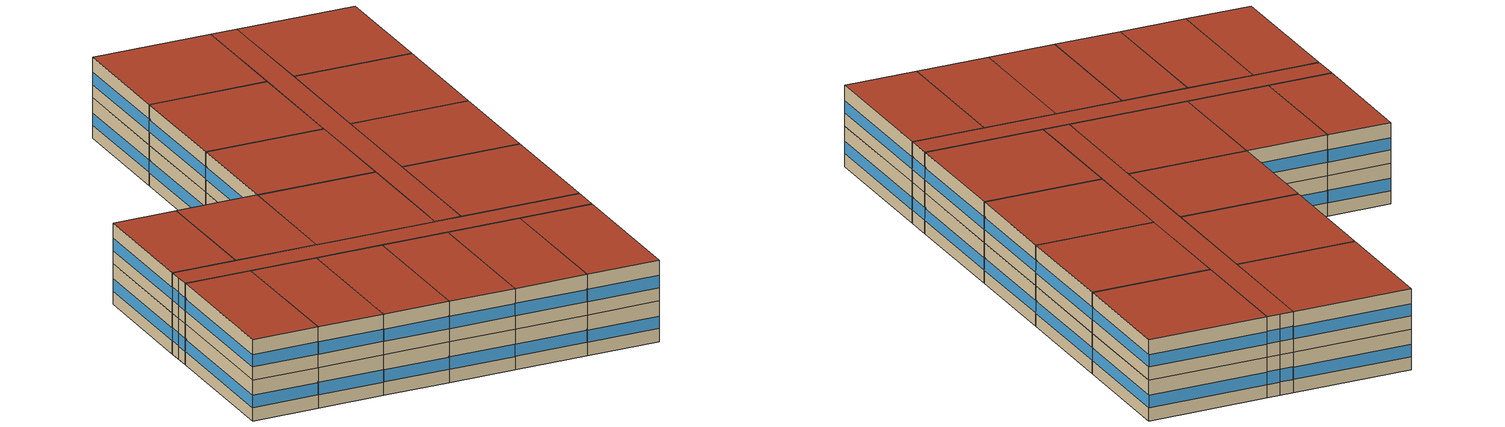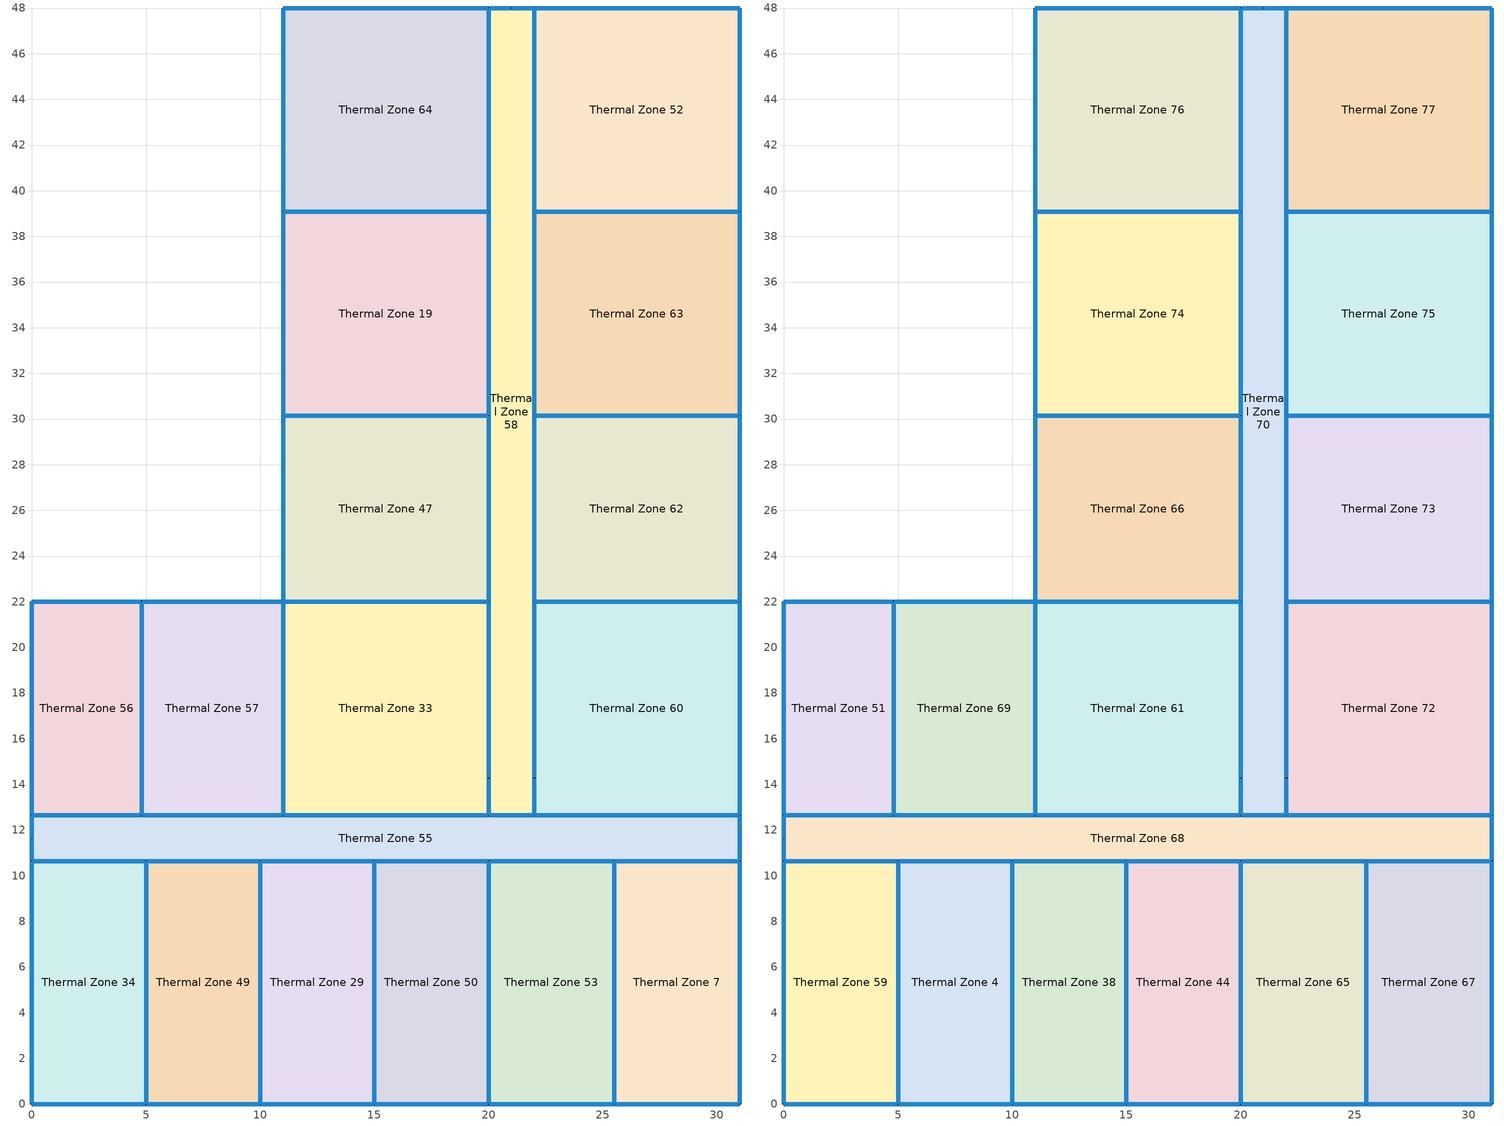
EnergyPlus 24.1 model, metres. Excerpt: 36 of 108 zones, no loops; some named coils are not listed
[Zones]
Thermal Zone 19
 floor ground (Generic Ground Slab 6A 19802010): 20,39.07 20,30.15 11,30.15 11,39.07 z6.1
 wall outside (Typical Insulated Exterior Mass Wall-R7 GBC): 20,30.15 20,39.07 11,39.07 11,30.15 20,30.15 z6.1:9.14
 window (Customized Fenestration: u=3.08): 20,30.17 20,39.05 / 11.03,30.15 19.97,30.15 / 11,39.05 11,30.17 / 19.97,39.07 11.03,39.07 z7.1:8.02
 roof outside (Typical IEAD Roof 19802010 6A): 20,30.15 20,39.07 11,39.07 11,30.15 z9.14
Thermal Zone 29
 floor ground (Generic Ground Slab 6A 19802010): 15,10.64 15,0 10,0 10,10.64 z6.1
 wall outside (Typical Insulated Exterior Mass Wall-R7 GBC): 10,0 15,0 15,10.64 10,10.64 10,0 z6.1:9.14
 window (Customized Fenestration: u=3.08): 10.03,0 14.97,0 / 14.97,10.64 10.03,10.64 z7.1:8.02; 10,10.61 10,0.03 / 15,0.03 15,10.61 z7.1:8.01
 roof outside (Typical IEAD Roof 19802010 6A): 15,0 15,10.64 10,10.64 10,0 z9.14
Thermal Zone 33
 floor ground (Generic Ground Slab 6A 19802010): 20,22 20,12.64 11,12.64 11,22 z6.1
 wall outside (Typical Insulated Exterior Mass Wall-R7 GBC): 20,14.28 20,22 11,22 11,12.64 20,12.64 20,14.28 z6.1:9.14
 window (Customized Fenestration: u=3.08): 20,14.31 20,21.97 / 11.03,12.64 19.97,12.64 / 11,21.97 11,12.67 / 19.97,22 11.03,22 z7.1:8.02; 20,12.67 20,14.25 z7.1:8.04
 roof outside (Typical IEAD Roof 19802010 6A): 20,12.64 20,22 11,22 11,12.64 z9.14
Thermal Zone 34
 floor ground (Generic Ground Slab 6A 19802010): 5,10.64 5,0 0,0 0,10.64 z6.1
 wall outside (Typical Insulated Exterior Mass Wall-R7 GBC): 0,0 5,0 5,10.64 0,10.64 0,0 z6.1:9.14
 window (Customized Fenestration: u=3.08): 0.03,0 4.97,0 / 4.97,10.64 0.03,10.64 z7.1:8.02; 0,10.61 0,0.03 / 5,0.03 5,10.61 z7.1:8.01
 roof outside (Typical IEAD Roof 19802010 6A): 5,0 5,10.64 0,10.64 0,0 z9.14
Thermal Zone 47
 floor ground (Generic Ground Slab 6A 19802010): 20,30.15 20,22 11,22 11,30.15 z6.1
 wall outside (Typical Insulated Exterior Mass Wall-R7 GBC): 20,22 20,30.15 11,30.15 11,22 20,22 z6.1:9.14
 window (Customized Fenestration: u=3.08): 20,22.03 20,30.12 / 11.03,22 19.97,22 / 11,30.12 11,22.03 / 19.97,30.15 11.03,30.15 z7.1:8.02
 roof outside (Typical IEAD Roof 19802010 6A): 20,22 20,30.15 11,30.15 11,22 z9.14
Thermal Zone 49
 floor ground (Generic Ground Slab 6A 19802010): 10,10.64 10,0 5,0 5,10.64 z6.1
 wall outside (Typical Insulated Exterior Mass Wall-R7 GBC): 5,0 10,0 10,10.64 5,10.64 5,0 z6.1:9.14
 window (Customized Fenestration: u=3.08): 5.03,0 9.97,0 / 9.97,10.64 5.03,10.64 z7.1:8.02; 5,10.61 5,0.03 / 10,0.03 10,10.61 z7.1:8.01
 roof outside (Typical IEAD Roof 19802010 6A): 10,0 10,10.64 5,10.64 5,0 z9.14
Thermal Zone 50
 floor ground (Generic Ground Slab 6A 19802010): 20,10.64 20,0 15,0 15,10.64 z6.1
 wall outside (Typical Insulated Exterior Mass Wall-R7 GBC): 15,0 20,0 20,10.64 15,10.64 15,0 z6.1:9.14
 window (Customized Fenestration: u=3.08): 15.03,0 19.97,0 / 19.97,10.64 15.03,10.64 z7.1:8.02; 15,10.61 15,0.03 / 20,0.03 20,10.61 z7.1:8.01
 roof outside (Typical IEAD Roof 19802010 6A): 20,0 20,10.64 15,10.64 15,0 z9.14
Thermal Zone 52
 floor ground (Generic Ground Slab 6A 19802010): 31,48 31,39.07 22,39.07 22,48 z6.1
 wall outside (Typical Insulated Exterior Mass Wall-R7 GBC): 22,48 22,39.07 31,39.07 31,48 22,48 z6.1:9.14
 window (Customized Fenestration: u=3.08): 22,47.97 22,39.1 / 30.97,48 22.03,48 / 31,39.1 31,47.97 / 22.03,39.07 30.97,39.07 z7.1:8.02
 roof outside (Typical IEAD Roof 19802010 6A): 31,39.07 31,48 22,48 22,39.07 z9.14
Thermal Zone 53
 floor ground (Generic Ground Slab 6A 19802010): 25.5,10.64 25.5,0 20,0 20,10.64 z6.1
 wall outside (Typical Insulated Exterior Mass Wall-R7 GBC): 20,0 25.5,0 25.5,10.64 20,10.64 20,0 z6.1:9.14
 window (Customized Fenestration: u=3.08): 20.03,0 25.47,0 / 25.47,10.64 20.03,10.64 z7.1:8.02; 20,10.61 20,0.03 / 25.5,0.03 25.5,10.61 z7.1:8.01
 roof outside (Typical IEAD Roof 19802010 6A): 25.5,0 25.5,10.64 20,10.64 20,0 z9.14
Thermal Zone 55
 floor ground (Generic Ground Slab 6A 19802010): 31,12.64 31,10.64 0,10.64 0,12.64 z6.1
 wall outside (Typical Insulated Exterior Mass Wall-R7 GBC): 31,10.64 31,12.64 22,12.64 20,12.64 11,12.64 4.81,12.64 0,12.64 0,11.64 0,10.64 5,10.64 10,10.64 15,10.64 20,10.64 25.5,10.64 31,10.64 z6.1:9.14
 window (Customized Fenestration: u=3.08): 31,10.67 31,12.61 / 21.97,12.64 20.03,12.64 z7.1:8.03; 25.53,10.64 30.97,10.64 / 20.03,10.64 25.47,10.64 / 15.03,10.64 19.97,10.64 / 10.03,10.64 14.97,10.64 / 5.03,10.64 9.97,10.64 / 0.03,10.64 4.97,10.64 / 4.78,12.64 0.03,12.64 / 10.97,12.64 4.83,12.64 / 19.97,12.64 11.03,12.64 / 30.97,12.64 22.03,12.64 z7.1:8.02; 0,11.61 0,10.67 / 0,12.61 0,11.67 z7.1:8.06
 roof outside (Typical IEAD Roof 19802010 6A): 31,10.64 31,12.64 0,12.64 0,10.64 z9.14
Thermal Zone 56
 floor ground (Generic Ground Slab 6A 19802010): 4.81,22 4.81,12.64 0,12.64 0,22 z6.1
 wall outside (Typical Insulated Exterior Mass Wall-R7 GBC): 0,12.64 4.81,12.64 4.81,22 0,22 0,12.64 z6.1:9.14
 window (Customized Fenestration: u=3.08): 0.03,12.64 4.78,12.64 / 0,21.97 0,12.67 / 4.78,22 0.03,22 / 4.81,12.67 4.81,21.97 z7.1:8.02
 roof outside (Typical IEAD Roof 19802010 6A): 4.81,12.64 4.81,22 0,22 0,12.64 z9.14
Thermal Zone 57
 floor ground (Generic Ground Slab 6A 19802010): 11,22 11,12.64 4.81,12.64 4.81,22 z6.1
 wall outside (Typical Insulated Exterior Mass Wall-R7 GBC): 4.81,12.64 11,12.64 11,22 4.81,22 4.81,12.64 z6.1:9.14
 window (Customized Fenestration: u=3.08): 4.83,12.64 10.97,12.64 / 4.81,21.97 4.81,12.67 / 10.97,22 4.83,22 / 11,12.67 11,21.97 z7.1:8.02
 roof outside (Typical IEAD Roof 19802010 6A): 11,12.64 11,22 4.81,22 4.81,12.64 z9.14
Thermal Zone 58
 floor ground (Generic Ground Slab 6A 19802010): 22,48 22,12.64 20,12.64 20,48 z6.1
 wall outside (Typical Insulated Exterior Mass Wall-R7 GBC): 20,12.64 22,12.64 22,14.28 22,22 22,30.15 22,39.07 22,48 21,48 20,48 20,39.07 20,30.15 20,22 20,14.28 20,12.64 z6.1:9.14
 window (Customized Fenestration: u=3.08): 20.03,12.64 21.97,12.64 z7.1:8.03; 20,14.25 20,12.67 / 22,12.67 22,14.25 z7.1:8.04; 20,21.97 20,14.31 / 20,30.12 20,22.03 / 20,39.05 20,30.17 / 20,47.97 20,39.1 / 22,39.1 22,47.97 / 22,30.17 22,39.05 / 22,22.03 22,30.12 / 22,14.31 22,21.97 z7.1:8.02; 20.97,48 20.03,48 / 21.97,48 21.03,48 z7.1:8.06
 roof outside (Typical IEAD Roof 19802010 6A): 22,12.64 22,48 20,48 20,12.64 z9.14
Thermal Zone 60
 floor ground (Generic Ground Slab 6A 19802010): 31,22 31,12.64 22,12.64 22,22 z6.1
 wall outside (Typical Insulated Exterior Mass Wall-R7 GBC): 31,12.64 31,22 22,22 22,14.28 22,12.64 31,12.64 z6.1:9.14
 window (Customized Fenestration: u=3.08): 31,12.67 31,21.97 / 22.03,12.64 30.97,12.64 / 22,21.97 22,14.31 / 30.97,22 22.03,22 z7.1:8.02; 22,14.25 22,12.67 z7.1:8.04
 roof outside (Typical IEAD Roof 19802010 6A): 31,12.64 31,22 22,22 22,12.64 z9.14
Thermal Zone 62
 floor ground (Generic Ground Slab 6A 19802010): 31,30.15 31,22 22,22 22,30.15 z6.1
 wall outside (Typical Insulated Exterior Mass Wall-R7 GBC): 31,22 31,30.15 22,30.15 22,22 31,22 z6.1:9.14
 window (Customized Fenestration: u=3.08): 31,22.03 31,30.12 / 22.03,22 30.97,22 / 22,30.12 22,22.03 / 30.97,30.15 22.03,30.15 z7.1:8.02
 roof outside (Typical IEAD Roof 19802010 6A): 31,22 31,30.15 22,30.15 22,22 z9.14
Thermal Zone 63
 floor ground (Generic Ground Slab 6A 19802010): 31,39.07 31,30.15 22,30.15 22,39.07 z6.1
 wall outside (Typical Insulated Exterior Mass Wall-R7 GBC): 31,30.15 31,39.07 22,39.07 22,30.15 31,30.15 z6.1:9.14
 window (Customized Fenestration: u=3.08): 31,30.17 31,39.05 / 22.03,30.15 30.97,30.15 / 22,39.05 22,30.17 / 30.97,39.07 22.03,39.07 z7.1:8.02
 roof outside (Typical IEAD Roof 19802010 6A): 31,30.15 31,39.07 22,39.07 22,30.15 z9.14
Thermal Zone 64
 floor ground (Generic Ground Slab 6A 19802010): 20,48 20,39.07 11,39.07 11,48 z6.1
 wall outside (Typical Insulated Exterior Mass Wall-R7 GBC): 11,48 11,39.07 20,39.07 20,48 11,48 z6.1:9.14
 window (Customized Fenestration: u=3.08): 11,47.97 11,39.1 / 19.97,48 11.03,48 / 20,39.1 20,47.97 / 11.03,39.07 19.97,39.07 z7.1:8.02
 roof outside (Typical IEAD Roof 19802010 6A): 20,39.07 20,48 11,48 11,39.07 z9.14
Thermal Zone 7
 floor ground (Generic Ground Slab 6A 19802010): 31,10.64 31,0 25.5,0 25.5,10.64 z6.1
 wall outside (Typical Insulated Exterior Mass Wall-R7 GBC): 31,10.64 25.5,10.64 25.5,0 31,0 31,10.64 z6.1:9.14
 window (Customized Fenestration: u=3.08): 30.97,10.64 25.53,10.64 / 25.53,0 30.97,0 z7.1:8.02; 31,0.03 31,10.61 / 25.5,10.61 25.5,0.03 z7.1:8.01
 roof outside (Typical IEAD Roof 19802010 6A): 31,0 31,10.64 25.5,10.64 25.5,0 z9.14
Thermal Zone 38
 floor ground (Generic Ground Slab 6A 19802010): 15,10.64 15,0 10,0 10,10.64 z9.14
 wall outside (Typical Insulated Exterior Mass Wall-R7 GBC): 10,0 15,0 15,10.64 10,10.64 10,0 z9.14:12.19
 window (Customized Fenestration: u=3.08): 10.03,0 14.97,0 / 14.97,10.64 10.03,10.64 z10.14:11.07; 10,10.61 10,0.03 / 15,0.03 15,10.61 z10.14:11.06
 roof outside (Typical IEAD Roof 19802010 6A): 15,0 15,10.64 10,10.64 10,0 z12.19
Thermal Zone 4
 floor ground (Generic Ground Slab 6A 19802010): 10,10.64 10,0 5,0 5,10.64 z9.14
 wall outside (Typical Insulated Exterior Mass Wall-R7 GBC): 5,0 10,0 10,10.64 5,10.64 5,0 z9.14:12.19
 window (Customized Fenestration: u=3.08): 5.03,0 9.97,0 / 9.97,10.64 5.03,10.64 z10.14:11.07; 5,10.61 5,0.03 / 10,0.03 10,10.61 z10.14:11.06
 roof outside (Typical IEAD Roof 19802010 6A): 10,0 10,10.64 5,10.64 5,0 z12.19
Thermal Zone 44
 floor ground (Generic Ground Slab 6A 19802010): 20,10.64 20,0 15,0 15,10.64 z9.14
 wall outside (Typical Insulated Exterior Mass Wall-R7 GBC): 15,0 20,0 20,10.64 15,10.64 15,0 z9.14:12.19
 window (Customized Fenestration: u=3.08): 15.03,0 19.97,0 / 19.97,10.64 15.03,10.64 z10.14:11.07; 15,10.61 15,0.03 / 20,0.03 20,10.61 z10.14:11.06
 roof outside (Typical IEAD Roof 19802010 6A): 20,0 20,10.64 15,10.64 15,0 z12.19
Thermal Zone 51
 floor ground (Generic Ground Slab 6A 19802010): 4.81,22 4.81,12.64 0,12.64 0,22 z9.14
 wall outside (Typical Insulated Exterior Mass Wall-R7 GBC): 0,12.64 4.81,12.64 4.81,22 0,22 0,12.64 z9.14:12.19
 window (Customized Fenestration: u=3.08): 0.03,12.64 4.78,12.64 / 4.78,22 0.03,22 z10.14:11.07; 0,21.97 0,12.67 / 4.81,12.67 4.81,21.97 z10.14:11.06
 roof outside (Typical IEAD Roof 19802010 6A): 4.81,12.64 4.81,22 0,22 0,12.64 z12.19
Thermal Zone 59
 floor ground (Generic Ground Slab 6A 19802010): 5,10.64 5,0 0,0 0,10.64 z9.14
 wall outside (Typical Insulated Exterior Mass Wall-R7 GBC): 0,0 5,0 5,10.64 0,10.64 0,0 z9.14:12.19
 window (Customized Fenestration: u=3.08): 0.03,0 4.97,0 / 4.97,10.64 0.03,10.64 z10.14:11.07; 0,10.61 0,0.03 / 5,0.03 5,10.61 z10.14:11.06
 roof outside (Typical IEAD Roof 19802010 6A): 5,0 5,10.64 0,10.64 0,0 z12.19
Thermal Zone 61
 floor ground (Generic Ground Slab 6A 19802010): 20,22 20,12.64 11,12.64 11,22 z9.14
 wall outside (Typical Insulated Exterior Mass Wall-R7 GBC): 20,14.28 20,22 11,22 11,12.64 20,12.64 20,14.28 z9.14:12.19
 window (Customized Fenestration: u=3.08): 20,14.31 20,21.97 / 11.03,12.64 19.97,12.64 / 11,21.97 11,12.67 / 19.97,22 11.03,22 z10.14:11.06; 20,12.67 20,14.25 z10.14:11.09
 roof outside (Typical IEAD Roof 19802010 6A): 20,12.64 20,22 11,22 11,12.64 z12.19
Thermal Zone 65
 floor ground (Generic Ground Slab 6A 19802010): 25.5,10.64 25.5,0 20,0 20,10.64 z9.14
 wall outside (Typical Insulated Exterior Mass Wall-R7 GBC): 20,0 25.5,0 25.5,10.64 20,10.64 20,0 z9.14:12.19
 window (Customized Fenestration: u=3.08): 20.03,0 25.47,0 / 25.47,10.64 20.03,10.64 z10.14:11.07; 20,10.61 20,0.03 / 25.5,0.03 25.5,10.61 z10.14:11.06
 roof outside (Typical IEAD Roof 19802010 6A): 25.5,0 25.5,10.64 20,10.64 20,0 z12.19
Thermal Zone 66
 floor ground (Generic Ground Slab 6A 19802010): 20,30.15 20,22 11,22 11,30.15 z9.14
 wall outside (Typical Insulated Exterior Mass Wall-R7 GBC): 20,22 20,30.15 11,30.15 11,22 20,22 z9.14:12.19
 window (Customized Fenestration: u=3.08): 20,22.03 20,30.12 / 11.03,22 19.97,22 / 11,30.12 11,22.03 / 19.97,30.15 11.03,30.15 z10.14:11.06
 roof outside (Typical IEAD Roof 19802010 6A): 20,22 20,30.15 11,30.15 11,22 z12.19
Thermal Zone 67
 floor ground (Generic Ground Slab 6A 19802010): 31,10.64 31,0 25.5,0 25.5,10.64 z9.14
 wall outside (Typical Insulated Exterior Mass Wall-R7 GBC): 31,10.64 25.5,10.64 25.5,0 31,0 31,10.64 z9.14:12.19
 window (Customized Fenestration: u=3.08): 30.97,10.64 25.53,10.64 / 25.53,0 30.97,0 z10.14:11.07; 31,0.03 31,10.61 / 25.5,10.61 25.5,0.03 z10.14:11.06
 roof outside (Typical IEAD Roof 19802010 6A): 31,0 31,10.64 25.5,10.64 25.5,0 z12.19
Thermal Zone 68
 floor ground (Generic Ground Slab 6A 19802010): 31,12.64 31,10.64 0,10.64 0,12.64 z9.14
 wall outside (Typical Insulated Exterior Mass Wall-R7 GBC): 31,10.64 31,12.64 22,12.64 20,12.64 11,12.64 4.81,12.64 0,12.64 0,11.64 0,10.64 5,10.64 10,10.64 15,10.64 20,10.64 25.5,10.64 31,10.64 z9.14:12.19
 window (Customized Fenestration: u=3.08): 31,10.67 31,12.61 / 21.97,12.64 20.03,12.64 z10.14:11.08; 25.53,10.64 30.97,10.64 / 20.03,10.64 25.47,10.64 / 15.03,10.64 19.97,10.64 / 10.03,10.64 14.97,10.64 / 5.03,10.64 9.97,10.64 / 0.03,10.64 4.97,10.64 / 4.78,12.64 0.03,12.64 / 10.97,12.64 4.83,12.64 z10.14:11.07; 0,11.61 0,10.67 / 0,12.61 0,11.67 z10.14:11.11; 19.97,12.64 11.03,12.64 / 30.97,12.64 22.03,12.64 z10.14:11.06
 roof outside (Typical IEAD Roof 19802010 6A): 31,10.64 31,12.64 0,12.64 0,10.64 z12.19
Thermal Zone 69
 floor ground (Generic Ground Slab 6A 19802010): 11,22 11,12.64 4.81,12.64 4.81,22 z9.14
 wall outside (Typical Insulated Exterior Mass Wall-R7 GBC): 4.81,12.64 11,12.64 11,22 4.81,22 4.81,12.64 z9.14:12.19
 window (Customized Fenestration: u=3.08): 4.83,12.64 10.97,12.64 / 10.97,22 4.83,22 z10.14:11.07; 4.81,21.97 4.81,12.67 / 11,12.67 11,21.97 z10.14:11.06
 roof outside (Typical IEAD Roof 19802010 6A): 11,12.64 11,22 4.81,22 4.81,12.64 z12.19
Thermal Zone 70
 floor ground (Generic Ground Slab 6A 19802010): 22,48 22,12.64 20,12.64 20,48 z9.14
 wall outside (Typical Insulated Exterior Mass Wall-R7 GBC): 20,12.64 22,12.64 22,14.28 22,22 22,30.15 22,39.07 22,48 21,48 20,48 20,39.07 20,30.15 20,22 20,14.28 20,12.64 z9.14:12.19
 window (Customized Fenestration: u=3.08): 20.03,12.64 21.97,12.64 z10.14:11.08; 20,14.25 20,12.67 / 22,12.67 22,14.25 z10.14:11.09; 20,21.97 20,14.31 / 20,30.12 20,22.03 / 20,39.05 20,30.17 / 20,47.97 20,39.1 / 22,39.1 22,47.97 / 22,30.17 22,39.05 / 22,22.03 22,30.12 / 22,14.31 22,21.97 z10.14:11.06; 20.97,48 20.03,48 / 21.97,48 21.03,48 z10.14:11.11
 roof outside (Typical IEAD Roof 19802010 6A): 22,12.64 22,48 20,48 20,12.64 z12.19
Thermal Zone 72
 floor ground (Generic Ground Slab 6A 19802010): 31,22 31,12.64 22,12.64 22,22 z9.14
 wall outside (Typical Insulated Exterior Mass Wall-R7 GBC): 31,12.64 31,22 22,22 22,14.28 22,12.64 31,12.64 z9.14:12.19
 window (Customized Fenestration: u=3.08): 31,12.67 31,21.97 / 22.03,12.64 30.97,12.64 / 22,21.97 22,14.31 / 30.97,22 22.03,22 z10.14:11.06; 22,14.25 22,12.67 z10.14:11.09
 roof outside (Typical IEAD Roof 19802010 6A): 31,12.64 31,22 22,22 22,12.64 z12.19
Thermal Zone 73
 floor ground (Generic Ground Slab 6A 19802010): 31,30.15 31,22 22,22 22,30.15 z9.14
 wall outside (Typical Insulated Exterior Mass Wall-R7 GBC): 31,22 31,30.15 22,30.15 22,22 31,22 z9.14:12.19
 window (Customized Fenestration: u=3.08): 31,22.03 31,30.12 / 22.03,22 30.97,22 / 22,30.12 22,22.03 / 30.97,30.15 22.03,30.15 z10.14:11.06
 roof outside (Typical IEAD Roof 19802010 6A): 31,22 31,30.15 22,30.15 22,22 z12.19
Thermal Zone 74
 floor ground (Generic Ground Slab 6A 19802010): 20,39.07 20,30.15 11,30.15 11,39.07 z9.14
 wall outside (Typical Insulated Exterior Mass Wall-R7 GBC): 20,30.15 20,39.07 11,39.07 11,30.15 20,30.15 z9.14:12.19
 window (Customized Fenestration: u=3.08): 20,30.17 20,39.05 / 11.03,30.15 19.97,30.15 / 11,39.05 11,30.17 / 19.97,39.07 11.03,39.07 z10.14:11.06
 roof outside (Typical IEAD Roof 19802010 6A): 20,30.15 20,39.07 11,39.07 11,30.15 z12.19
Thermal Zone 75
 floor ground (Generic Ground Slab 6A 19802010): 31,39.07 31,30.15 22,30.15 22,39.07 z9.14
 wall outside (Typical Insulated Exterior Mass Wall-R7 GBC): 31,30.15 31,39.07 22,39.07 22,30.15 31,30.15 z9.14:12.19
 window (Customized Fenestration: u=3.08): 31,30.17 31,39.05 / 22.03,30.15 30.97,30.15 / 22,39.05 22,30.17 / 30.97,39.07 22.03,39.07 z10.14:11.06
 roof outside (Typical IEAD Roof 19802010 6A): 31,30.15 31,39.07 22,39.07 22,30.15 z12.19
Thermal Zone 76
 floor ground (Generic Ground Slab 6A 19802010): 20,48 20,39.07 11,39.07 11,48 z9.14
 wall outside (Typical Insulated Exterior Mass Wall-R7 GBC): 11,48 11,39.07 20,39.07 20,48 11,48 z9.14:12.19
 window (Customized Fenestration: u=3.08): 11,47.97 11,39.1 / 19.97,48 11.03,48 / 20,39.1 20,47.97 / 11.03,39.07 19.97,39.07 z10.14:11.06
 roof outside (Typical IEAD Roof 19802010 6A): 20,39.07 20,48 11,48 11,39.07 z12.19
Thermal Zone 77
 floor ground (Generic Ground Slab 6A 19802010): 31,48 31,39.07 22,39.07 22,48 z9.14
 wall outside (Typical Insulated Exterior Mass Wall-R7 GBC): 22,48 22,39.07 31,39.07 31,48 22,48 z9.14:12.19
 window (Customized Fenestration: u=3.08): 22,47.97 22,39.1 / 30.97,48 22.03,48 / 31,39.1 31,47.97 / 22.03,39.07 30.97,39.07 z10.14:11.06
 roof outside (Typical IEAD Roof 19802010 6A): 31,39.07 31,48 22,48 22,39.07 z12.19
[Building]
Building 1
[Site:Location]
Montreal Int'l: Latitude {deg}=45.47; Longitude {deg}=-73.75; Time Zone {hr}=-5; Elevation {m}=36
[SizingPeriod:DesignDay] Month=7; Day of Month=21; Day Type=SummerDesignDay; Daily Dry-Bulb Temperature Range {deltaC}=9.3; Dry-Bulb Temperature Range Modifier Type=DefaultMultipliers; Barometric Pressure {Pa}=100893; Wind Speed {m/s}=4.9; Wind Direction {deg}=220; Rain Indicator=No; Snow Indicator=No; Daylight Saving Time Indicator=No; Solar Model Indicator=ASHRAETau; ASHRAE Clear Sky Optical Depth for Beam Irradiance (taub)=0.465; ASHRAE Clear Sky Optical Depth for Diffuse Irradiance (taud)=1.966; Begin Environment Reset Mode=FullResetAtBeginEnvironment
Name | Maximum Dry-Bulb Temperature {C} | Humidity Condition Type | Wetbulb or DewPoint at Maximum Dry-Bulb {C} | Enthalpy at Maximum Dry-Bulb {J/kg}
Montreal Int'l Ann Clg .4% Condns DB=>MWB | 30 | Wetbulb | 22.1
Montreal Int'l Ann Clg .4% Condns DP=>MDB | 26 | Dewpoint | 21.6
Montreal Int'l Ann Clg .4% Condns Enth=>MDB | 28.1 | Enthalpy |  | 69300
Montreal Int'l Ann Clg .4% Condns WB=>MDB | 28.1 | Wetbulb | 23.2
[Material] Thermal Absorptance=0.9
Name | Roughness | Thickness {m} | Conductivity {W/m-K} | Density {kg/m3} | Specific Heat {J/kg-K} | Solar Absorptance | Visible Absorptance
1/2IN Gypsum 2 | Smooth | 0.0127 | 0.159893 | 784.902 | 829.465 | 0.4 | 0.4
1IN Stucco 4 | Smooth | 0.0253 | 0.691337 | 1858 | 836.46 | 0.7 | 0.92
8IN CONCRETE HW RefBldg 2 | Rough | 0.2032 | 1.31012 | 2240.01 | 836.26 | 0.7 | 0.7
G05 25mm wood | MediumSmooth | 0.0254 | 0.15 | 608 | 1630 | 0.5 | 0.5
Generic HW Concrete | MediumRough | 0.2 | 1.95 | 2240 | 900 | 0.8 | 0.8
Metal Roof Surface 2 | Smooth | 0.0008 | 45.28 | 7824 | 500 | 0.7 | 0.7
Roof Membrane 1 | VeryRough | 0.0095 | 0.16 | 1121.29 | 1460 | 0.7 | 0.7
[Material:NoMass] Thermal Absorptance=0.9; Solar Absorptance=0.7; Visible Absorptance=0.7
Name | Roughness | Thermal Resistance {m2-K/W}
Typical Insulation U=0.276 | Smooth | 3.62
Typical Insulation U=0.459 | Smooth | 2.17
Typical Insulation-R5 GBC | MediumSmooth | 0.65
[WindowMaterial:SimpleGlazingSystem]
Fenestration U=3.08 0.66: U-Factor {W/m2-K}=3.08; Solar Heat Gain Coefficient=0.66; Visible Transmittance=0.21
[Construction]
Customized Fenestration: u=3.08: Fenestration U=3.08 0.66
Generic Ground Slab 6A 19802010: Typical Insulation U=0.459, Generic HW Concrete
Interior Partition: G05 25mm wood
Typical IEAD Roof 19802010 6A: Roof Membrane 1, Typical Insulation U=0.276, Metal Roof Surface 2
Typical Insulated Exterior Mass Wall-R7 GBC: 1IN Stucco 4, 8IN CONCRETE HW RefBldg 2, Typical Insulation-R5 GBC, 1/2IN Gypsum 2
[Zone] Multiplier=1; Part of Total Floor Area=Yes
Thermal Zone 19; Thermal Zone 29; Thermal Zone 33; Thermal Zone 34; Thermal Zone 38; Thermal Zone 4; Thermal Zone 44; Thermal Zone 47; Thermal Zone 49; Thermal Zone 50; Thermal Zone 51; Thermal Zone 52; Thermal Zone 53; Thermal Zone 55; Thermal Zone 56; Thermal Zone 57; Thermal Zone 58; Thermal Zone 59; Thermal Zone 60; Thermal Zone 61; Thermal Zone 62; Thermal Zone 63; Thermal Zone 64; Thermal Zone 65; Thermal Zone 66; Thermal Zone 67; Thermal Zone 68; Thermal Zone 69; Thermal Zone 7; Thermal Zone 70; Thermal Zone 72; Thermal Zone 73; Thermal Zone 74; Thermal Zone 75; Thermal Zone 76; Thermal Zone 77
[Space]
Name | Zone | Space Type
Space 315 | Thermal Zone 19 | MURB large
Space 303 | Thermal Zone 29 | MURB small
Space 310 | Thermal Zone 33 | MURB large
Space 301 | Thermal Zone 34 | MURB small
Space 403 | Thermal Zone 38 | MURB small
Space 402 | Thermal Zone 4 | MURB small
Space 404 | Thermal Zone 44 | MURB small
Space 313 | Thermal Zone 47 | MURB large
Space 302 | Thermal Zone 49 | MURB small
Space 304 | Thermal Zone 50 | MURB small
Space 408 | Thermal Zone 51 | MURB small
Space 318 | Thermal Zone 52 | MURB large
Space 305 | Thermal Zone 53 | MURB small
Space 307 | Thermal Zone 55 | MURB lobby
Space 308 | Thermal Zone 56 | MURB small
Space 309 | Thermal Zone 57 | MURB small
Space 311 | Thermal Zone 58 | MURB lobby
Space 401 | Thermal Zone 59 | MURB small
Space 312 | Thermal Zone 60 | MURB large
Space 410 | Thermal Zone 61 | MURB large
Space 314 | Thermal Zone 62 | MURB large
Space 316 | Thermal Zone 63 | MURB large
Space 317 | Thermal Zone 64 | MURB large
Space 405 | Thermal Zone 65 | MURB small
Space 413 | Thermal Zone 66 | MURB large
Space 406 | Thermal Zone 67 | MURB small
Space 407 | Thermal Zone 68 | MURB lobby
Space 409 | Thermal Zone 69 | MURB small
Space 306 | Thermal Zone 7 | MURB small
Space 411 | Thermal Zone 70 | MURB lobby
Space 412 | Thermal Zone 72 | MURB large
Space 414 | Thermal Zone 73 | MURB large
Space 415 | Thermal Zone 74 | MURB large
Space 416 | Thermal Zone 75 | MURB large
Space 417 | Thermal Zone 76 | MURB large
Space 418 | Thermal Zone 77 | MURB large
[SpaceList]
MURB small: Space 103, Space 306, Space 108, Space 101, Space 104, Space 402, Space 102, Space 203, Space 106, Space 105, Space 602, Space 109, Space 209, Space 303, Space 201, Space 202, Space 204, Space 301, Space 205, Space 610, Space 403, Space 206, Space 606, Space 208, Space 404, Space 302, Space 304, Space 408, Space 305, Space 501, Space 308, Space 309, Space 401, Space 405, Space 406, Space 409, Space 614, Space 502, Space 503, Space 504, Space 505, Space 506, Space 508, Space 509, Space 601, Space 603, Space 604, Space 605, Space 607, Space 608, Space 609, Space 611, Space 612, Space 613, Space 615, Space 616, Space 617, Space 618
MURB large: Space 518, Space 314, Space 415, Space 212, Space 114, Space 218, Space 110, Space 315, Space 112, Space 113, Space 115, Space 116, Space 117, Space 118, Space 310, Space 213, Space 215, Space 210, Space 214, Space 216, Space 313, Space 217, Space 318, Space 312, Space 316, Space 317, Space 413, Space 410, Space 412, Space 414, Space 416, Space 417, Space 418, Space 510, Space 512, Space 513, Space 514, Space 515, Space 516, Space 517
MURB lobby: Space 207, Space 107, Space 211, Space 111, Space 307, Space 311, Space 407, Space 411, Space 507, Space 511
[InternalMass] Construction=Interior Partition
Name | Zone or ZoneList | Space or SpaceList | Surface Area {m2}
Space 306 Internal Mass 2 | Thermal Zone 7 | Space 306 | 117.04
Space 402 Internal Mass 2 | Thermal Zone 4 | Space 402 | 106.4
Space 303 Internal Mass 2 | Thermal Zone 29 | Space 303 | 106.4
Space 301 Internal Mass 2 | Thermal Zone 34 | Space 301 | 106.4
Space 403 Internal Mass 2 | Thermal Zone 38 | Space 403 | 106.4
Space 404 Internal Mass 2 | Thermal Zone 44 | Space 404 | 106.4
Space 302 Internal Mass 2 | Thermal Zone 49 | Space 302 | 106.4
Space 304 Internal Mass 2 | Thermal Zone 50 | Space 304 | 106.4
Space 408 Internal Mass 2 | Thermal Zone 51 | Space 408 | 89.9727
Space 305 Internal Mass 2 | Thermal Zone 53 | Space 305 | 117.04
Space 308 Internal Mass 2 | Thermal Zone 56 | Space 308 | 89.9727
Space 309 Internal Mass 2 | Thermal Zone 57 | Space 309 | 115.947
Space 401 Internal Mass 2 | Thermal Zone 59 | Space 401 | 106.4
Space 405 Internal Mass 2 | Thermal Zone 65 | Space 405 | 117.04
Space 406 Internal Mass 2 | Thermal Zone 67 | Space 406 | 117.04
Space 409 Internal Mass 2 | Thermal Zone 69 | Space 409 | 115.947
Space 314 Internal Mass 1 | Thermal Zone 62 | Space 314 | 146.662
Space 415 Internal Mass 1 | Thermal Zone 74 | Space 415 | 160.669
Space 315 Internal Mass 1 | Thermal Zone 19 | Space 315 | 160.669
Space 310 Internal Mass 1 | Thermal Zone 33 | Space 310 | 168.48
Space 313 Internal Mass 1 | Thermal Zone 47 | Space 313 | 146.662
Space 318 Internal Mass 1 | Thermal Zone 52 | Space 318 | 160.669
Space 312 Internal Mass 1 | Thermal Zone 60 | Space 312 | 168.48
Space 316 Internal Mass 1 | Thermal Zone 63 | Space 316 | 160.669
Space 317 Internal Mass 1 | Thermal Zone 64 | Space 317 | 160.669
Space 413 Internal Mass 1 | Thermal Zone 66 | Space 413 | 146.662
Space 410 Internal Mass 1 | Thermal Zone 61 | Space 410 | 168.48
Space 412 Internal Mass 1 | Thermal Zone 72 | Space 412 | 168.48
Space 414 Internal Mass 1 | Thermal Zone 73 | Space 414 | 146.662
Space 416 Internal Mass 1 | Thermal Zone 75 | Space 416 | 160.669
Space 417 Internal Mass 1 | Thermal Zone 76 | Space 417 | 160.669
Space 418 Internal Mass 1 | Thermal Zone 77 | Space 418 | 160.669
Space 307 Internal Mass 3 | Thermal Zone 55 | Space 307 | 124
Space 311 Internal Mass 3 | Thermal Zone 58 | Space 311 | 141.44
Space 407 Internal Mass 3 | Thermal Zone 68 | Space 407 | 124
Space 411 Internal Mass 3 | Thermal Zone 70 | Space 411 | 141.44
[People] Number of People Schedule=MidriseApartment Apartment Occ 3; Number of People Calculation Method=People/Area; People per Floor Area {person/m2}=0.0283091; Fraction Radiant=0.3; Activity Level Schedule=MidriseApartment Activity 3
Name | Zone or ZoneList or Space or SpaceList
People 2 | MURB small
People 1 | MURB large
[ElectricEquipment] Schedule=MURB Appliances and lighting; Design Level Calculation Method=Watts/Area; Watts per Floor Area {W/m2}=8.15; Fraction Latent=0; Fraction Radiant=0.5; Fraction Lost=0
Name | Zone or ZoneList or Space or SpaceList
Electric Equipment 2 | MURB small
Electric Equipment 1 | MURB large
[ZoneControl:Thermostat] Temperature Difference Between Cutout And Setpoint {deltaC}=0
Name | Zone or ZoneList | Control Type Schedule | Control 1
Thermal Zone 19 Thermostat | Thermal Zone 19 | Thermal Zone 19 Thermostat Schedule | Thermostat Setpoint Dual Setpoint 16
Thermal Zone 29 Thermostat | Thermal Zone 29 | Thermal Zone 29 Thermostat Schedule | Thermostat Setpoint Dual Setpoint 31
Thermal Zone 33 Thermostat | Thermal Zone 33 | Thermal Zone 33 Thermostat Schedule | Thermostat Setpoint Dual Setpoint 5
Thermal Zone 34 Thermostat | Thermal Zone 34 | Thermal Zone 34 Thermostat Schedule | Thermostat Setpoint Dual Setpoint 7
Thermal Zone 38 Thermostat | Thermal Zone 38 | Thermal Zone 38 Thermostat Schedule | Thermostat Setpoint Dual Setpoint 60
Thermal Zone 4 Thermostat | Thermal Zone 4 | Thermal Zone 4 Thermostat Schedule | Thermostat Setpoint Dual Setpoint 19
Thermal Zone 44 Thermostat | Thermal Zone 44 | Thermal Zone 44 Thermostat Schedule | Thermostat Setpoint Dual Setpoint 54
Thermal Zone 47 Thermostat | Thermal Zone 47 | Thermal Zone 47 Thermostat Schedule | Thermostat Setpoint Dual Setpoint 66
Thermal Zone 49 Thermostat | Thermal Zone 49 | Thermal Zone 49 Thermostat Schedule | Thermostat Setpoint Dual Setpoint 57
Thermal Zone 50 Thermostat | Thermal Zone 50 | Thermal Zone 50 Thermostat Schedule | Thermostat Setpoint Dual Setpoint 36
Thermal Zone 51 Thermostat | Thermal Zone 51 | Thermal Zone 51 Thermostat Schedule | Thermostat Setpoint Dual Setpoint 49
Thermal Zone 52 Thermostat | Thermal Zone 52 | Thermal Zone 52 Thermostat Schedule | Thermostat Setpoint Dual Setpoint 45
Thermal Zone 53 Thermostat | Thermal Zone 53 | Thermal Zone 53 Thermostat Schedule | Thermostat Setpoint Dual Setpoint 35
Thermal Zone 55 Thermostat | Thermal Zone 55 | Thermal Zone 55 Thermostat Schedule | Thermostat Setpoint Dual Setpoint 46
Thermal Zone 56 Thermostat | Thermal Zone 56 | Thermal Zone 56 Thermostat Schedule | Thermostat Setpoint Dual Setpoint 58
Thermal Zone 57 Thermostat | Thermal Zone 57 | Thermal Zone 57 Thermostat Schedule | Thermostat Setpoint Dual Setpoint 59
Thermal Zone 58 Thermostat | Thermal Zone 58 | Thermal Zone 58 Thermostat Schedule | Thermostat Setpoint Dual Setpoint 52
Thermal Zone 59 Thermostat | Thermal Zone 59 | Thermal Zone 59 Thermostat Schedule | Thermostat Setpoint Dual Setpoint 42
Thermal Zone 60 Thermostat | Thermal Zone 60 | Thermal Zone 60 Thermostat Schedule | Thermostat Setpoint Dual Setpoint 37
Thermal Zone 61 Thermostat | Thermal Zone 61 | Thermal Zone 61 Thermostat Schedule | Thermostat Setpoint Dual Setpoint 38
Thermal Zone 62 Thermostat | Thermal Zone 62 | Thermal Zone 62 Thermostat Schedule | Thermostat Setpoint Dual Setpoint 53
Thermal Zone 63 Thermostat | Thermal Zone 63 | Thermal Zone 63 Thermostat Schedule | Thermostat Setpoint Dual Setpoint 39
Thermal Zone 64 Thermostat | Thermal Zone 64 | Thermal Zone 64 Thermostat Schedule | Thermostat Setpoint Dual Setpoint 40
Thermal Zone 65 Thermostat | Thermal Zone 65 | Thermal Zone 65 Thermostat Schedule | Thermostat Setpoint Dual Setpoint 50
Thermal Zone 66 Thermostat | Thermal Zone 66 | Thermal Zone 66 Thermostat Schedule | Thermostat Setpoint Dual Setpoint 55
Thermal Zone 67 Thermostat | Thermal Zone 67 | Thermal Zone 67 Thermostat Schedule | Thermostat Setpoint Dual Setpoint 82
Thermal Zone 68 Thermostat | Thermal Zone 68 | Thermal Zone 68 Thermostat Schedule | Thermostat Setpoint Dual Setpoint 67
Thermal Zone 69 Thermostat | Thermal Zone 69 | Thermal Zone 69 Thermostat Schedule | Thermostat Setpoint Dual Setpoint 95
Thermal Zone 7 Thermostat | Thermal Zone 7 | Thermal Zone 7 Thermostat Schedule | Thermostat Setpoint Dual Setpoint 21
Thermal Zone 70 Thermostat | Thermal Zone 70 | Thermal Zone 70 Thermostat Schedule | Thermostat Setpoint Dual Setpoint 68
Thermal Zone 72 Thermostat | Thermal Zone 72 | Thermal Zone 72 Thermostat Schedule | Thermostat Setpoint Dual Setpoint 78
Thermal Zone 73 Thermostat | Thermal Zone 73 | Thermal Zone 73 Thermostat Schedule | Thermostat Setpoint Dual Setpoint 70
Thermal Zone 74 Thermostat | Thermal Zone 74 | Thermal Zone 74 Thermostat Schedule | Thermostat Setpoint Dual Setpoint 85
Thermal Zone 75 Thermostat | Thermal Zone 75 | Thermal Zone 75 Thermostat Schedule | Thermostat Setpoint Dual Setpoint 93
Thermal Zone 76 Thermostat | Thermal Zone 76 | Thermal Zone 76 Thermostat Schedule | Thermostat Setpoint Dual Setpoint 79
Thermal Zone 77 Thermostat | Thermal Zone 77 | Thermal Zone 77 Thermostat Schedule | Thermostat Setpoint Dual Setpoint 75
[ThermostatSetpoint:DualSetpoint] Heating Setpoint Temperature Schedule=NECB-G-Thermostat Setpoint-Heating; Cooling Setpoint Temperature Schedule=NECB-G-Thermostat Setpoint-Cooling
Thermostat Setpoint Dual Setpoint 16; Thermostat Setpoint Dual Setpoint 31; Thermostat Setpoint Dual Setpoint 5; Thermostat Setpoint Dual Setpoint 7; Thermostat Setpoint Dual Setpoint 60; Thermostat Setpoint Dual Setpoint 19; Thermostat Setpoint Dual Setpoint 54; Thermostat Setpoint Dual Setpoint 66; Thermostat Setpoint Dual Setpoint 57; Thermostat Setpoint Dual Setpoint 36; Thermostat Setpoint Dual Setpoint 49; Thermostat Setpoint Dual Setpoint 45; Thermostat Setpoint Dual Setpoint 35; Thermostat Setpoint Dual Setpoint 46; Thermostat Setpoint Dual Setpoint 58; Thermostat Setpoint Dual Setpoint 59; Thermostat Setpoint Dual Setpoint 52; Thermostat Setpoint Dual Setpoint 42; Thermostat Setpoint Dual Setpoint 37; Thermostat Setpoint Dual Setpoint 38; Thermostat Setpoint Dual Setpoint 53; Thermostat Setpoint Dual Setpoint 39; Thermostat Setpoint Dual Setpoint 40; Thermostat Setpoint Dual Setpoint 50; Thermostat Setpoint Dual Setpoint 55; Thermostat Setpoint Dual Setpoint 82; Thermostat Setpoint Dual Setpoint 67; Thermostat Setpoint Dual Setpoint 95; Thermostat Setpoint Dual Setpoint 21; Thermostat Setpoint Dual Setpoint 68; Thermostat Setpoint Dual Setpoint 78; Thermostat Setpoint Dual Setpoint 70; Thermostat Setpoint Dual Setpoint 85; Thermostat Setpoint Dual Setpoint 93; Thermostat Setpoint Dual Setpoint 79; Thermostat Setpoint Dual Setpoint 75
[ZoneHVAC:Baseboard:Convective:Electric] Availability Schedule=Always On Discrete hvac_library; Heating Design Capacity {W}=Autosize; Efficiency=1
Elec Baseboard 89; Elec Baseboard 103; Elec Baseboard 99; Elec Baseboard 101; Elec Baseboard 97; Elec Baseboard 102; Elec Baseboard 95; Elec Baseboard 92; Elec Baseboard 107; Elec Baseboard 93; Elec Baseboard 47; Elec Baseboard 91; Elec Baseboard 90; Elec Baseboard 105; Elec Baseboard 106; Elec Baseboard 96; Elec Baseboard 41; Elec Baseboard 42; Elec Baseboard 43; Elec Baseboard 44; Elec Baseboard 3; Elec Baseboard 48; Elec Baseboard 9; Elec Baseboard 5; Elec Baseboard 1; Elec Baseboard 2; Elec Baseboard 4; Elec Baseboard 6; Elec Baseboard 7; Elec Baseboard 8; Elec Baseboard 32; Elec Baseboard 38; Elec Baseboard 52; Elec Baseboard 33; Elec Baseboard 19; Elec Baseboard 26; Elec Baseboard 16; Elec Baseboard 11; Elec Baseboard 17; Elec Baseboard 29; Elec Baseboard 15; Elec Baseboard 40; Elec Baseboard 30; Elec Baseboard 49; Elec Baseboard 14; Elec Baseboard 34; Elec Baseboard 20; Elec Baseboard 31; Elec Baseboard 37; Elec Baseboard 39; Elec Baseboard 23; Elec Baseboard 21; Elec Baseboard 18; Elec Baseboard 10
[ZoneHVAC:PackagedTerminalHeatPump] Availability Schedule=Always On Discrete hvac_library; Cooling Supply Air Flow Rate {m3/s}=Autosize; Heating Supply Air Flow Rate {m3/s}=Autosize; No Load Supply Air Flow Rate {m3/s}=Autosize; No Load Supply Air Flow Rate Control Set To Low Speed=Yes; Cooling Outdoor Air Flow Rate {m3/s}=Autosize; Heating Outdoor Air Flow Rate {m3/s}=Autosize; No Load Outdoor Air Flow Rate {m3/s}=Autosize; Heating Convergence Tolerance=0.001; Cooling Convergence Tolerance=0.001; Maximum Supply Air Temperature from Supplemental Heater {C}=Autosize; Maximum Outdoor Dry-Bulb Temperature for Supplemental Heater Operation {C}=21; Fan Placement=DrawThrough; Supply Air Fan Operating Mode Schedule=Always On Discrete hvac_library
Name | Supply Air Fan | Heating Coil | Cooling Coil | Supplemental Heating Coil
PTHP | PTHP CV Fan | PTHP 1 Spd DX Htg Coil | PTHP 1 Spd DX Clg Coil | PTHP Elec Htg Backup Coil
PTHP 114 | PTHP CV Fan 114 | PTHP 1 Spd DX Htg Coil 114 | PTHP 1 Spd DX Clg Coil 114 | PTHP Elec Htg Backup Coil 114
PTHP 127 | PTHP CV Fan 127 | PTHP 1 Spd DX Htg Coil 127 | PTHP 1 Spd DX Clg Coil 127 | PTHP Elec Htg Backup Coil 127
PTHP 124 | PTHP CV Fan 124 | PTHP 1 Spd DX Htg Coil 124 | PTHP 1 Spd DX Clg Coil 124 | PTHP Elec Htg Backup Coil 124
PTHP 125 | PTHP CV Fan 125 | PTHP 1 Spd DX Htg Coil 125 | PTHP 1 Spd DX Clg Coil 125 | PTHP Elec Htg Backup Coil 125
PTHP 126 | PTHP CV Fan 126 | PTHP 1 Spd DX Htg Coil 126 | PTHP 1 Spd DX Clg Coil 126 | PTHP Elec Htg Backup Coil 126
PTHP 123 | PTHP CV Fan 123 | PTHP 1 Spd DX Htg Coil 123 | PTHP 1 Spd DX Clg Coil 123 | PTHP Elec Htg Backup Coil 123
[Zone equipment]
Thermal Zone 19: Elec Baseboard 68, PTHP 119
Thermal Zone 29: Elec Baseboard 62, PTHP 62
Thermal Zone 33: Elec Baseboard 84, PTHP 84
Thermal Zone 34: Elec Baseboard 57, PTHP 57
Thermal Zone 38: Elec Baseboard 61, PTHP 61
Thermal Zone 4: Elec Baseboard 50, PTHP 50
Thermal Zone 44: Elec Baseboard 73, PTHP 73
Thermal Zone 47: Elec Baseboard 98, PTHP 98
Thermal Zone 49: Elec Baseboard 100, PTHP 100
Thermal Zone 50: Elec Baseboard 89, PTHP 89
Thermal Zone 51: Elec Baseboard 103, PTHP 103
Thermal Zone 52: Elec Baseboard 99, PTHP 99
Thermal Zone 53: Elec Baseboard 101, PTHP 101
Thermal Zone 55: Elec Baseboard 102, PTHP 102
Thermal Zone 56: Elec Baseboard 95, PTHP 95
Thermal Zone 57: Elec Baseboard 92, PTHP 92
Thermal Zone 58: Elec Baseboard 107, PTHP 107
Thermal Zone 59: Elec Baseboard 93, PTHP 93
Thermal Zone 60: Elec Baseboard 91, PTHP 91
Thermal Zone 61: Elec Baseboard 90, PTHP 90
Thermal Zone 62: Elec Baseboard 105, PTHP 105
Thermal Zone 63: Elec Baseboard 106, PTHP 106
Thermal Zone 64: Elec Baseboard 96, PTHP 96
Thermal Zone 65: Elec Baseboard 41, PTHP 41
Thermal Zone 66: Elec Baseboard 42, PTHP 42
Thermal Zone 67: Elec Baseboard 43, PTHP 43
Thermal Zone 68: Elec Baseboard 44, PTHP 44
Thermal Zone 69: Elec Baseboard 3, PTHP 3
Thermal Zone 7: Elec Baseboard 48, PTHP 48
Thermal Zone 70: Elec Baseboard 9, PTHP 9
Thermal Zone 72: Elec Baseboard 1, PTHP 1
Thermal Zone 73: Elec Baseboard 2, PTHP 2
Thermal Zone 74: Elec Baseboard 4, PTHP 4
Thermal Zone 75: Elec Baseboard 6, PTHP 6
Thermal Zone 76: Elec Baseboard 7, PTHP 7
Thermal Zone 77: Elec Baseboard 8, PTHP 8
[Sizing:Zone] Zone Cooling Design Supply Air Temperature Input Method=SupplyAirTemperature; Zone Cooling Design Supply Air Temperature {C}=14; Zone Cooling Design Supply Air Temperature Difference {deltaC}=11.11; Zone Heating Design Supply Air Temperature Input Method=SupplyAirTemperature; Zone Heating Design Supply Air Temperature {C}=40; Zone Heating Design Supply Air Temperature Difference {deltaC}=11.11; Zone Cooling Design Supply Air Humidity Ratio {kgWater/kgDryAir}=0.0085; Zone Heating Design Supply Air Humidity Ratio {kgWater/kgDryAir}=0.008; Cooling Design Air Flow Method=DesignDay; Cooling Design Air Flow Rate {m3/s}=0; Cooling Minimum Air Flow per Zone Floor Area {m3/s-m2}=0.000762; Cooling Minimum Air Flow {m3/s}=0; Cooling Minimum Air Flow Fraction=0; Heating Design Air Flow Method=DesignDay; Heating Design Air Flow Rate {m3/s}=0; Heating Maximum Air Flow per Zone Floor Area {m3/s-m2}=0.002032; Heating Maximum Air Flow {m3/s}=0.141576; Heating Maximum Air Flow Fraction=0.3; Account for Dedicated Outdoor Air System=No; Zone Load Sizing Method=Sensible Load Only No Latent Load; Zone Latent Cooling Design Supply Air Humidity Ratio Input Method=HumidityRatioDifference; Zone Cooling Design Supply Air Humidity Ratio Difference {kgWater/kgDryAir}=0.005; Zone Latent Heating Design Supply Air Humidity Ratio Input Method=HumidityRatioDifference; Zone Humidification Design Supply Air Humidity Ratio Difference {kgWater/kgDryAir}=0.005
Name | Design Specification Outdoor Air Object
Thermal Zone 19 | Thermal Zone 19 DSOA Space List
Thermal Zone 29 | Thermal Zone 29 DSOA Space List
Thermal Zone 33 | Thermal Zone 33 DSOA Space List
Thermal Zone 34 | Thermal Zone 34 DSOA Space List
Thermal Zone 38 | Thermal Zone 38 DSOA Space List
Thermal Zone 4 | Thermal Zone 4 DSOA Space List
Thermal Zone 44 | Thermal Zone 44 DSOA Space List
Thermal Zone 47 | Thermal Zone 47 DSOA Space List
Thermal Zone 49 | Thermal Zone 49 DSOA Space List
Thermal Zone 50 | Thermal Zone 50 DSOA Space List
Thermal Zone 51 | Thermal Zone 51 DSOA Space List
Thermal Zone 52 | Thermal Zone 52 DSOA Space List
Thermal Zone 53 | Thermal Zone 53 DSOA Space List
Thermal Zone 55 | Thermal Zone 55 Zero air DSOA
Thermal Zone 56 | Thermal Zone 56 DSOA Space List
Thermal Zone 57 | Thermal Zone 57 DSOA Space List
Thermal Zone 58 | Thermal Zone 58 Zero air DSOA
Thermal Zone 59 | Thermal Zone 59 DSOA Space List
Thermal Zone 60 | Thermal Zone 60 DSOA Space List
Thermal Zone 61 | Thermal Zone 61 DSOA Space List
Thermal Zone 62 | Thermal Zone 62 DSOA Space List
Thermal Zone 63 | Thermal Zone 63 DSOA Space List
Thermal Zone 64 | Thermal Zone 64 DSOA Space List
Thermal Zone 65 | Thermal Zone 65 DSOA Space List
Thermal Zone 66 | Thermal Zone 66 DSOA Space List
Thermal Zone 67 | Thermal Zone 67 DSOA Space List
Thermal Zone 68 | Thermal Zone 68 Zero air DSOA
Thermal Zone 69 | Thermal Zone 69 DSOA Space List
Thermal Zone 7 | Thermal Zone 7 DSOA Space List
Thermal Zone 70 | Thermal Zone 70 Zero air DSOA
Thermal Zone 72 | Thermal Zone 72 DSOA Space List
Thermal Zone 73 | Thermal Zone 73 DSOA Space List
Thermal Zone 74 | Thermal Zone 74 DSOA Space List
Thermal Zone 75 | Thermal Zone 75 DSOA Space List
Thermal Zone 76 | Thermal Zone 76 DSOA Space List
Thermal Zone 77 | Thermal Zone 77 DSOA Space List
[DesignSpecification:OutdoorAir] Outdoor Air Method=Sum; Outdoor Air Flow per Person {m3/s-person}=0; Outdoor Air Flow per Zone Floor Area {m3/s-m2}=0; Outdoor Air Flow Air Changes per Hour {1/hr}=0
Name | Outdoor Air Flow per Zone {m3/s}
MidriseApartment Apartment Ventilation | 0.05
Thermal Zone 55 Zero air DSOA; Thermal Zone 58 Zero air DSOA; Thermal Zone 68 Zero air DSOA; Thermal Zone 70 Zero air DSOA | 0
[DesignSpecification:OutdoorAir:SpaceList] Space Design Specification Outdoor Air Object Name 1=MidriseApartment Apartment Ventilation
Name | Space Name 1
Thermal Zone 19 DSOA Space List | Space 315
Thermal Zone 29 DSOA Space List | Space 303
Thermal Zone 33 DSOA Space List | Space 310
Thermal Zone 34 DSOA Space List | Space 301
Thermal Zone 38 DSOA Space List | Space 403
Thermal Zone 4 DSOA Space List | Space 402
Thermal Zone 44 DSOA Space List | Space 404
Thermal Zone 47 DSOA Space List | Space 313
Thermal Zone 49 DSOA Space List | Space 302
Thermal Zone 50 DSOA Space List | Space 304
Thermal Zone 51 DSOA Space List | Space 408
Thermal Zone 52 DSOA Space List | Space 318
Thermal Zone 53 DSOA Space List | Space 305
Thermal Zone 56 DSOA Space List | Space 308
Thermal Zone 57 DSOA Space List | Space 309
Thermal Zone 59 DSOA Space List | Space 401
Thermal Zone 60 DSOA Space List | Space 312
Thermal Zone 61 DSOA Space List | Space 410
Thermal Zone 62 DSOA Space List | Space 314
Thermal Zone 63 DSOA Space List | Space 316
Thermal Zone 64 DSOA Space List | Space 317
Thermal Zone 65 DSOA Space List | Space 405
Thermal Zone 66 DSOA Space List | Space 413
Thermal Zone 67 DSOA Space List | Space 406
Thermal Zone 69 DSOA Space List | Space 409
Thermal Zone 7 DSOA Space List | Space 306
Thermal Zone 72 DSOA Space List | Space 412
Thermal Zone 73 DSOA Space List | Space 414
Thermal Zone 74 DSOA Space List | Space 415
Thermal Zone 75 DSOA Space List | Space 416
Thermal Zone 76 DSOA Space List | Space 417
Thermal Zone 77 DSOA Space List | Space 418
[Schedule:Day:Interval]
MidriseApartment Apartment Occ Default; MidriseApartment Apartment Occ Summer Design Day 3; MidriseApartment Apartment Occ Winter Design Day 3: No, 07:00, 1, 08:00, 0.85, 09:00, 0.39, 16:00, 0.25, 17:00, 0.3, 18:00, 0.52, 21:00, 0.87, 24:00, 1
MidriseApartment Activity Default; MidriseApartment Activity Summer Design Day 3; MidriseApartment Activity Winter Design Day 3: No, 24:00, 120
MURB Weekend schedule: No, 01:00, 0.617, 02:00, 0.543, 03:00, 0.504, 04:00, 0.475, 05:00, 0.463, 06:00, 0.465, 07:00, 0.483, 08:00, 0.547, 09:00, 0.62, 10:00, 0.684, 11:00, 0.736, 12:00, 0.778, 13:00, 0.824, 14:00, 0.817, 15:00, 0.784, 16:00, 0.776, 17:00, 0.793, 18:00, 0.86, 19:00, 0.909, 20:00, 0.886, 21:00, 0.849, 22:00, 0.821, 23:00, 0.774, 24:00, 0.701
MURB Weekday; MURB Friday schedule: No, 01:00, 0.62, 02:00, 0.555, 03:00, 0.513, 04:00, 0.494, 05:00, 0.48, 06:00, 0.478, 07:00, 0.512, 08:00, 0.58, 09:00, 0.625, 10:00, 0.669, 11:00, 0.704, 12:00, 0.742, 13:00, 0.798, 14:00, 0.788, 15:00, 0.757, 16:00, 0.748, 17:00, 0.783, 18:00, 0.894, 19:00, 1, 20:00, 0.985, 21:00, 0.947, 22:00, 0.908, 23:00, 0.832, 24:00, 0.718
Medium Office Lighting All Other Days Schedule: No, 24:00, 0.05
Medium Office Lighting Summer Design Day Schedule 1: No, 06:00, 1, 24:00, 0
Medium Office Lighting Winter Design Day Schedule 1: No, 24:00, 0
NECB-G-Thermostat Setpoint-Heating Default 2: No, 01:00, 18, 07:00, 18, 09:00, 21, 17:00, 21, 22:00, 21, 24:00, 18
NECB-G-Thermostat Setpoint-Heating Default: No, 01:00, 19, 07:00, 19, 09:00, 21, 17:00, 20, 22:00, 21, 24:00, 19
NECB-G-Thermostat Setpoint-Cooling Default: No, 08:00, 26, 17:00, 25, 24:00, 24
[Schedule:Week:Daily]
MidriseApartment Apartment Occ 3 Week Rule - Jan1-Dec31: MidriseApartment Apartment Occ Default, MidriseApartment Apartment Occ Default, MidriseApartment Apartment Occ Default, MidriseApartment Apartment Occ Default, MidriseApartment Apartment Occ Default, MidriseApartment Apartment Occ Default, MidriseApartment Apartment Occ Default, MidriseApartment Apartment Occ Default, MidriseApartment Apartment Occ Summer Design Day 3, MidriseApartment Apartment Occ Winter Design Day 3, MidriseApartment Apartment Occ Default, MidriseApartment Apartment Occ Default
MidriseApartment Activity 3 Week Rule - Jan1-Dec31: MidriseApartment Activity Default, MidriseApartment Activity Default, MidriseApartment Activity Default, MidriseApartment Activity Default, MidriseApartment Activity Default, MidriseApartment Activity Default, MidriseApartment Activity Default, MidriseApartment Activity Default, MidriseApartment Activity Summer Design Day 3, MidriseApartment Activity Winter Design Day 3, MidriseApartment Activity Default, MidriseApartment Activity Default
MURB Appliances and lighting Week Rule - Jan1-Dec31: MURB Weekend schedule, MURB Weekday, MURB Weekday, MURB Weekday, MURB Weekday, MURB Friday schedule, MURB Weekend schedule, Medium Office Lighting All Other Days Schedule, Medium Office Lighting Summer Design Day Schedule 1, Medium Office Lighting Winter Design Day Schedule 1, Medium Office Lighting All Other Days Schedule, Medium Office Lighting All Other Days Schedule
NECB-G-Thermostat Setpoint-Heating Week Rule - Jan1-Dec31: NECB-G-Thermostat Setpoint-Heating Default 2, NECB-G-Thermostat Setpoint-Heating Default, NECB-G-Thermostat Setpoint-Heating Default, NECB-G-Thermostat Setpoint-Heating Default, NECB-G-Thermostat Setpoint-Heating Default, NECB-G-Thermostat Setpoint-Heating Default, NECB-G-Thermostat Setpoint-Heating Default 2, NECB-G-Thermostat Setpoint-Heating Default, NECB-G-Thermostat Setpoint-Heating Default, NECB-G-Thermostat Setpoint-Heating Default, NECB-G-Thermostat Setpoint-Heating Default, NECB-G-Thermostat Setpoint-Heating Default
NECB-G-Thermostat Setpoint-Cooling Week Rule - Jan1-Dec31: NECB-G-Thermostat Setpoint-Cooling Default, NECB-G-Thermostat Setpoint-Cooling Default, NECB-G-Thermostat Setpoint-Cooling Default, NECB-G-Thermostat Setpoint-Cooling Default, NECB-G-Thermostat Setpoint-Cooling Default, NECB-G-Thermostat Setpoint-Cooling Default, NECB-G-Thermostat Setpoint-Cooling Default, NECB-G-Thermostat Setpoint-Cooling Default, NECB-G-Thermostat Setpoint-Cooling Default, NECB-G-Thermostat Setpoint-Cooling Default, NECB-G-Thermostat Setpoint-Cooling Default, NECB-G-Thermostat Setpoint-Cooling Default
[Schedule:Year]
MidriseApartment Apartment Occ 3: MidriseApartment Apartment Occ 3 Week Rule - Jan1-Dec31, 1, 1, 12, 31
MidriseApartment Activity 3: MidriseApartment Activity 3 Week Rule - Jan1-Dec31, 1, 1, 12, 31
MURB Appliances and lighting: MURB Appliances and lighting Week Rule - Jan1-Dec31, 1, 1, 12, 31
NECB-G-Thermostat Setpoint-Heating: NECB-G-Thermostat Setpoint-Heating Week Rule - Jan1-Dec31, 1, 1, 12, 31
NECB-G-Thermostat Setpoint-Cooling: NECB-G-Thermostat Setpoint-Cooling Week Rule - Jan1-Dec31, 1, 1, 12, 31
[Schedule:Compact]
Thermal Zone 19 Thermostat Schedule; Thermal Zone 29 Thermostat Schedule; Thermal Zone 33 Thermostat Schedule; Thermal Zone 34 Thermostat Schedule; Thermal Zone 38 Thermostat Schedule; Thermal Zone 4 Thermostat Schedule; Thermal Zone 44 Thermostat Schedule; Thermal Zone 47 Thermostat Schedule; Thermal Zone 49 Thermostat Schedule; Thermal Zone 50 Thermostat Schedule; Thermal Zone 51 Thermostat Schedule; Thermal Zone 52 Thermostat Schedule; Thermal Zone 53 Thermostat Schedule; Thermal Zone 55 Thermostat Schedule; Thermal Zone 56 Thermostat Schedule; Thermal Zone 57 Thermostat Schedule; Thermal Zone 58 Thermostat Schedule; Thermal Zone 59 Thermostat Schedule; Thermal Zone 60 Thermostat Schedule; Thermal Zone 61 Thermostat Schedule; Thermal Zone 62 Thermostat Schedule; Thermal Zone 63 Thermostat Schedule; Thermal Zone 64 Thermostat Schedule; Thermal Zone 65 Thermostat Schedule; Thermal Zone 66 Thermostat Schedule; Thermal Zone 67 Thermostat Schedule; Thermal Zone 68 Thermostat Schedule; Thermal Zone 69 Thermostat Schedule; Thermal Zone 7 Thermostat Schedule; Thermal Zone 70 Thermostat Schedule; Thermal Zone 72 Thermostat Schedule; Thermal Zone 73 Thermostat Schedule; Thermal Zone 74 Thermostat Schedule; Thermal Zone 75 Thermostat Schedule; Thermal Zone 76 Thermostat Schedule; Thermal Zone 77 Thermostat Schedule: Through: 12/31, For: AllDays, Until: 24:00, 4
